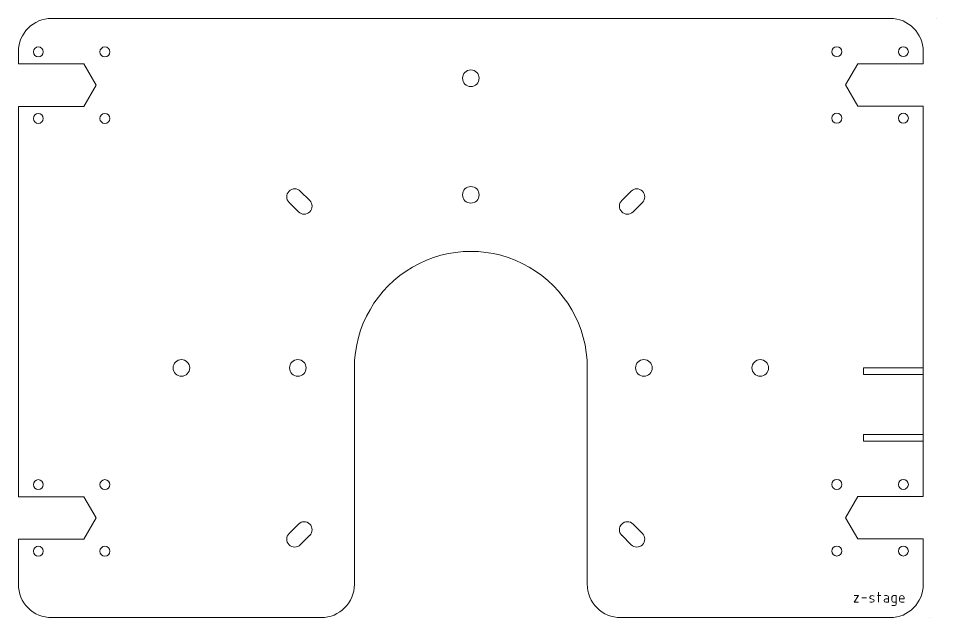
# Model space of a CAD drawing. Header units: millimetres. Extents: x -299 to 738, y -792 to 792.
# Drawn here: x 462 to 738, y -77.5 to 102.5 of the extents above; entities that cross this region are included whole.
import ezdxf

# ---------------------------------------------------------------- set-up
doc = ezdxf.new("R2010")
doc.units = ezdxf.units.MM
doc.layers.get('0').update_dxf_attribs({"linetype": 'CONTINUOUS', "lineweight": 0, "true_color": 0x000000})
doc.layers.add('Drawings', color=4, linetype='CONTINUOUS', lineweight=0, true_color=0x00ffff)

# ---------------------------------------------------------------- blocks, each defined once
blk = doc.blocks.new('nut cut outs')
for p, q in [((0, 7.36), (-6.38, 3.68)), ((0, 7.36), (6.37, 3.68)), ((-6.38, 3.68), (-6.38, -3.68)), ((6.37, 3.68), (6.37, -3.68)), ((-6.38, -3.68), (-6.38, -16)), ((6.37, -3.68), (6.37, -16))]:
    blk.add_line(p, q)
for centre in [(-10, 10), (10, 10), (-10, -10), (10, -10)]:
    blk.add_circle(centre, 1.5)

msp = doc.modelspace()

# ---------------------------------------------------------------- linework, layer by layer
for p, q in [((472, 102.5), (724.46, 102.5)), ((738, 102.5), (738, 102.5)), ((462, 92.5), (462, 88.82)), ((734, 88.87), (734, 92.5)), ((462, 76.07), (462, -41.18)), ((734, -26.49), (734, 76.12)), ((546.74, 50.61), (549.57, 47.78)), ((643.35, 47.78), (646.18, 50.61)), ((546.18, 44.39), (543.35, 47.22)), ((649.57, 47.22), (646.74, 44.39)), ((563, -2.5), (563, -67.5)), ((633, -2.5), (633, -2.5)), ((633, -2.5), (633, -67.5)), ((716, -2.5), (716, -4.5)), ((734, -2.5), (716, -2.5)), ((716, -4.5), (734, -4.5)), ((716, -22.49), (716, -24.49)), ((734, -22.5), (716, -22.5)), ((716, -24.49), (734, -24.5)), ((734, -26.49), (734, -41.13)), ((543.35, -52.22), (546.18, -49.39)), ((646.74, -49.39), (649.57, -52.22)), ((462, -53.93), (462, -67.5)), ((549.57, -52.78), (546.74, -55.61)), ((646.18, -55.61), (643.35, -52.78)), ((734, -67.5), (734, -53.88)), ((472, -77.5), (553, -77.5)), ((643, -77.5), (721, -77.5)), ((721, -77.5), (724, -77.5)), ((736, -77.5), (736, -77.5))]:
    msp.add_line(p, q)
for centre in [(598, 84.5), (598, 49.5), (546, -2.5), (511, -2.5), (650, -2.5), (685, -2.5)]:
    msp.add_circle(centre, 2.5)
for centre, radius, start, end in [((472, 92.5), 10, 90, 180), ((724, 92.5), 10, 360, 90), ((545.05, 48.91), 2.4, 45, 225), ((647.88, 48.91), 2.4, 315, 135), ((547.88, 46.09), 2.4, 225, 45), ((645.05, 46.09), 2.4, 135, 315), ((598, -2.5), 35, 359.9991, 180), ((547.88, -51.09), 2.4, 315, 135), ((645.05, -51.09), 2.4, 45, 225), ((545.05, -53.91), 2.4, 135, 315), ((647.88, -53.91), 2.4, 225, 45), ((472, -67.5), 10, 179.9919, 270), ((553, -67.5), 10, 270, 359.9991), ((643, -67.5), 10, 179.9991, 270), ((724, -67.5), 10, 270, 0)]:
    msp.add_arc(centre, radius, start, end)
at = {"layer": 'Drawings'}
for p, q in [((713.21, -70.86), (714.55, -70.86)), ((714.55, -70.86), (713.21, -72.86)), ((715.55, -71.53), (716.88, -71.53)), ((718.15, -71.72), (718.94, -72.04)), ((720.21, -70.86), (721.21, -70.86)), ((720.55, -69.86), (720.55, -72.86)), ((722.38, -70.86), (723.05, -70.86)), ((723.55, -71.36), (723.55, -72.86)), ((724.55, -71.36), (724.55, -72.36)), ((725.88, -70.86), (725.05, -70.86)), ((725.88, -73.36), (725.88, -70.86)), ((726.88, -71.53), (726.88, -72.36)), ((728.21, -71.86), (728.21, -71.53)), ((713.21, -72.86), (714.55, -72.86)), ((722.71, -71.86), (723.55, -71.86)), ((723.55, -72.86), (722.71, -72.86)), ((724.55, -73.86), (725.38, -73.86)), ((725.05, -72.86), (725.88, -72.86)), ((726.88, -71.86), (728.21, -71.86)), ((727.38, -72.86), (728.21, -72.86))]:
    msp.add_line(p, q, dxfattribs=at)
for centre, radius, start, end in [((718.3, -71.35), 0.4, 108.275, 247.791), ((718.6, -72.25), 1.35, 63.0974, 108.276), ((723.05, -71.36), 0.5, 0, 90), ((725.05, -71.36), 0.5, 90, 180), ((727.55, -71.53), 0.667, 0, 180), ((718.49, -71.51), 1.35, 243.098, 288.276), ((718.79, -72.41), 0.4, 288.275, 67.7912), ((722.71, -72.36), 0.5, 90, 270), ((725.05, -72.36), 0.5, 180, 270), ((725.38, -73.36), 0.5, 270, 0), ((727.38, -72.36), 0.5, 180, 270)]:
    msp.add_arc(centre, radius, start, end, dxfattribs=at)

# ---------------------------------------------------------------- block references
for p, rotation in [((478, 82.44), 270), ((718, 82.5), 90), ((478, -47.56), 270), ((718, -47.5), 90)]:
    msp.add_blockref('nut cut outs', p, dxfattribs=dict(rotation=rotation))

doc.saveas('drawing.dxf')
